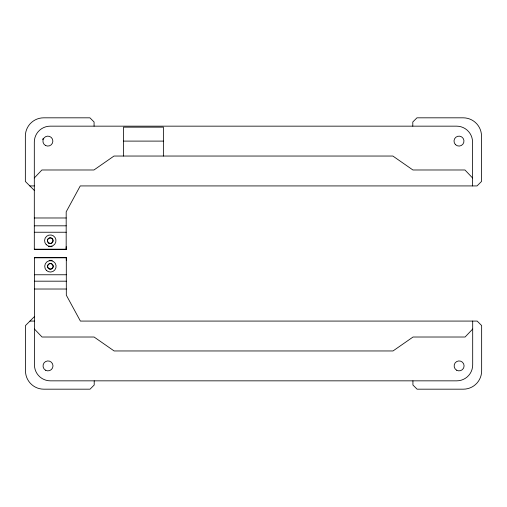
<?xml version="1.0" encoding="UTF-8"?>
<svg xmlns="http://www.w3.org/2000/svg" width="507" height="507" viewBox="0 0 507 507"><rect width="100%" height="100%" fill="white"/><g stroke="black" fill="none" stroke-linecap="round" stroke-linejoin="round"><path stroke-width="0.76" d="M472.556 185.923L472.556 142.099A15.939 15.939 0 0 0 456.617 126.161L50.25 126.161A15.939 15.939 0 0 0 34.311 142.099L34.311 249.406L66.176 249.406L66.189 246.656M34.311 177.957L41.91 169.984L93.953 169.984L113.993 156.042L392.874 156.042L412.92 169.984L464.963 169.984L472.556 177.957M472.689 329.043L465.09 337.016L413.047 337.016L393.007 350.958L114.126 350.958L94.08 337.016L42.037 337.016L34.444 329.043M34.444 316.596L25.483 325.557L25.483 370.851A18.328 18.328 0 0 0 43.805 389.18L90.031 389.18L94.207 385.009L94.207 380.839M123.537 141.104L163.374 141.104M29.831 185.923L34.311 185.923M34.311 217.978L66.189 217.978M34.311 225.818L66.189 225.818M34.311 232.238L66.189 232.238M48.304 246.656L52.189 246.656M34.311 249.197L66.189 249.197M66.316 260.345L66.303 257.594L34.444 257.594L34.444 364.901A15.939 15.939 0 0 0 50.383 380.839L456.75 380.839A15.939 15.939 0 0 0 472.689 364.901L472.689 321.077M34.444 257.803L66.316 257.803M49.211 260.345L52.316 260.345M34.444 274.762L66.316 274.762M34.444 281.182L66.316 281.182M34.444 289.022L66.316 289.022M29.964 321.077L34.444 321.077M34.311 190.404L25.35 181.443L25.35 136.149A18.328 18.328 0 0 1 43.678 117.82L89.904 117.82L94.074 121.991L94.074 126.161M412.926 380.839L412.926 385.009L417.096 389.18L463.322 389.18A18.328 18.328 0 0 0 481.65 370.851L481.65 325.557L477.169 321.077L80.398 321.077L66.316 295.169L66.303 257.594M412.793 126.161L412.793 121.991L416.969 117.82L463.195 117.82A18.328 18.328 0 0 1 481.517 136.149L481.517 181.443L477.036 185.923L80.264 185.923L66.189 211.831L66.176 249.406M163.374 156.042L163.374 127.156L123.537 127.156L123.537 156.042M42.677 139.621A7.966 7.966 0 0 1 43.222 138.341M48.824 243.062A2.789 2.789 0 0 0 53.007 240.648A2.789 2.789 0 0 0 48.824 238.233A2.789 2.789 0 0 0 48.824 243.062M46.251 244.678A5.697 5.697 0 0 0 55.789 242.118A5.697 5.697 0 0 0 48.805 235.14A5.697 5.697 0 0 0 46.251 244.678M45.396 145.414A4.981 4.981 0 0 0 52.867 141.104A4.981 4.981 0 0 0 45.396 136.789A4.981 4.981 0 0 0 45.396 145.414M455.463 144.622A4.981 4.981 0 0 0 463.797 142.391A4.981 4.981 0 0 0 457.694 136.294A4.981 4.981 0 0 0 455.463 144.622M48.761 242.98A2.789 2.789 0 0 0 53.064 240.8A2.789 2.789 0 0 0 49.021 238.157A2.789 2.789 0 0 0 48.761 242.98M45.522 370.211A4.981 4.981 0 0 0 52.994 365.896A4.981 4.981 0 0 0 45.522 361.586A4.981 4.981 0 0 0 45.522 370.211M456.623 370.211A4.981 4.981 0 0 0 464.095 365.896A4.981 4.981 0 0 0 456.623 361.586A4.981 4.981 0 0 0 456.623 370.211M48.957 268.767A2.789 2.789 0 0 0 53.14 266.352A2.789 2.789 0 0 0 48.957 263.938A2.789 2.789 0 0 0 48.957 268.767M46.384 270.383A5.697 5.697 0 0 0 55.916 267.829A5.697 5.697 0 0 0 48.938 260.852A5.697 5.697 0 0 0 46.384 270.383M48.552 268.431A2.789 2.789 0 0 0 53.14 266.929A2.789 2.789 0 0 0 49.547 263.703A2.789 2.789 0 0 0 48.552 268.431"/></g></svg>
